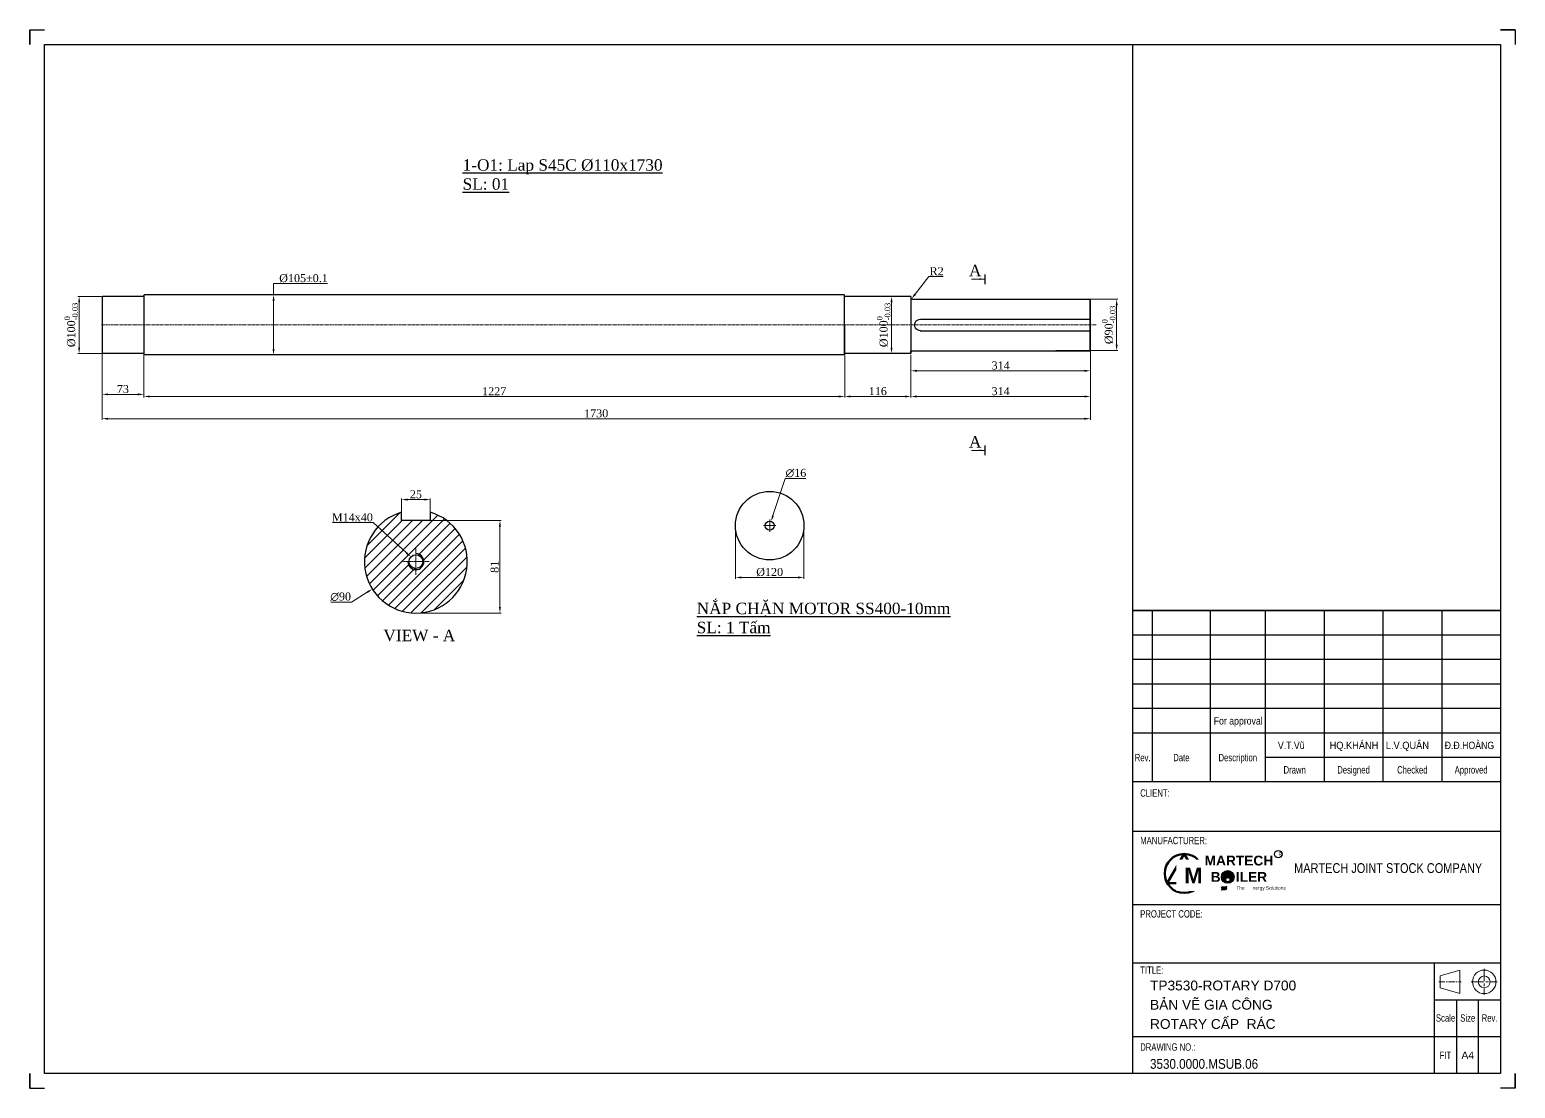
# Model space of a CAD drawing. Header units: inches. Extents: x 36705 to 45095, y -12195 to 29758.
# Drawn here: x 36792 to 39391, y -6151 to -4298 of the extents above; entities that cross this region are included whole.
import ezdxf
from ezdxf.enums import TextEntityAlignment as Align

# ---------------------------------------------------------------- set-up
doc = ezdxf.new("R2010")
doc.units = ezdxf.units.IN
doc.header["$MEASUREMENT"] = 0
doc.linetypes.add('AM_ISO08W050x2', pattern=[9, 6, -0.75, 1.5, -0.75])
doc.linetypes.add('CENTER', pattern=[2, 1.25, -0.25, 0.25, -0.25])
doc.layers.get('Defpoints').update_dxf_attribs({"lineweight": 5})
for name, color, linetype, lineweight in [('1.  0.2', 7, 'Continuous', 25), ('AM_7', 4, 'CENTER', 15), ('AM_8', 1, 'Continuous', 15), ('ĐƯỜNG TÂM', 8, 'CENTER', 5)]:
    doc.layers.add(name, color=color, linetype=linetype, lineweight=lineweight)
doc.layers.add('Không in', color=7, linetype='Continuous', lineweight=25, plot=False)
doc.layers.add('TEXT', color=20, linetype='Continuous')
doc.styles.add('Chu va so', font='arial.ttf')
doc.styles.add('stad1', font='times.ttf')
doc.styles.get("Standard").update_dxf_attribs({"font": 'arial.ttf'})
doc.styles.add('TCVN', font='times.ttf')
doc.styles.add('TEXT', font='arial.ttf')
doc.dimstyles.new('1.1', dxfattribs={"dimscale": 8, "dimtxt": 2, "dimasz": 1.5, "dimexe": 1, "dimexo": 0.4, "dimgap": 0.4, "dimtad": 1, "dimtoh": 1, "dimdec": 0, "dimzin": 0, "dimdsep": 46, "dimtxsty": 'stad1', "dimcen": 5, "dimclrd": 8, "dimclre": 8, "dimclrt": 2, "dimadec": 0, "dimazin": 0, "dimtfac": 1, "dimtdec": 0, "dimtofl": 0, "dimtmove": 0, "dimatfit": 0, "dimfxl": 1, "dimtolj": 1, "dimtzin": 0, "dimlwd": 9, "dimlwe": 9, "dimarcsym": 0})
doc.dimstyles.new('Hien', dxfattribs={"dimtxt": 20, "dimasz": 15, "dimexe": 3, "dimexo": 3, "dimgap": 3, "dimtad": 1, "dimtoh": 1, "dimdec": 0, "dimzin": 0, "dimdsep": 46, "dimtxsty": 'TCVN', "dimcen": 0, "dimclrd": 8, "dimclre": 250, "dimclrt": 41, "dimadec": 0, "dimazin": 0, "dimtfac": 1, "dimtdec": 0, "dimtofl": 0, "dimtmove": 1, "dimatfit": 3, "dimfxl": 1, "dimtolj": 1, "dimtzin": 0, "dimlwd": 9, "dimlwe": 9, "dimarcsym": 0})
doc.dimstyles.new('Hien$0', dxfattribs={"dimtxt": 20, "dimasz": 17, "dimexe": 3, "dimexo": 3, "dimgap": 3, "dimtad": 1, "dimtoh": 1, "dimdec": 0, "dimzin": 0, "dimdsep": 46, "dimtxsty": 'TCVN', "dimcen": 0.09, "dimclrd": 8, "dimclre": 252, "dimclrt": 41, "dimadec": 0, "dimazin": 0, "dimtfac": 1, "dimtdec": 0, "dimtofl": 0, "dimtmove": 0, "dimatfit": 3, "dimfxl": 1, "dimtolj": 1, "dimtzin": 0, "dimlwd": 9, "dimlwe": 9, "dimarcsym": 0})

# ---------------------------------------------------------------- blocks, each defined once
blk = doc.blocks.new('truc rotary')
at = {"ltscale": 0.02}
for p, q in [((4504.9, 62435.8), (4505.9, 62436.8)), ((4504.9, 62372.5), (4504.9, 62435.8)), ((4505.9, 62436.8), (4505.9, 62375.8)), ((4816.9, 62436.8), (4505.9, 62436.8)), ((4818.9, 62441.8), (4870.9, 62441.8)), ((4818.9, 62441.8), (4818.9, 62341.8)), ((4870.9, 62441.8), (4934.9, 62441.8)), ((4934.8, 62340.3), (4934.9, 62443.3)), ((4934.9, 62443.3), (4935.9, 62444.3)), ((4934.9, 62441.8), (4934.9, 62441.8)), ((4935.9, 62444.3), (4935.8, 62339.3)), ((4935.9, 62444.3), (6160.5, 62444.3)), ((6160.5, 62339.3), (6160.5, 62444.3)), ((6161.5, 62443.3), (6160.5, 62444.3)), ((6161.5, 62443.3), (6161.5, 62340.3)), ((6161.5, 62441.8), (6233.5, 62441.8)), ((6161.5, 62441.8), (6161.5, 62344.3)), ((6233.5, 62341.8), (6233.5, 62441.8)), ((6234.5, 62440.8), (6233.5, 62441.8)), ((6234.5, 62440.8), (6234.5, 62342.8)), ((4504.9, 62347.8), (4504.9, 62372.5)), ((4505.9, 62375.8), (4505.9, 62346.8)), ((4504.9, 62347.8), (4505.9, 62346.8)), ((4816.8, 62346.8), (4505.9, 62346.8)), ((6234.5, 62342.8), (6233.5, 62341.8)), ((4818.9, 62341.8), (4934.8, 62341.8)), ((4934.8, 62340.3), (4935.8, 62339.3)), ((4935.8, 62339.3), (6160.5, 62339.3)), ((6161.5, 62340.3), (6160.5, 62339.3)), ((6161.5, 62341.8), (6233.5, 62341.8))]:
    blk.add_line(p, q, dxfattribs=at)
for p, q in [((4802.4, 62401.8), (4504.9, 62401.8)), ((4802.7, 62381.8), (4504.9, 62381.8)), ((4818.9, 62341.8), (4818.9, 62346.8))]:
    blk.add_line(p, q)
for centre, radius, start, end in [((4816.9, 62438.8), 2, 269.7838, 0), ((4802.4, 62391.8), 10, 268.0046, 90), ((4802.4, 62391.8), 12.5, 180, 180.0113), ((4816.8, 62344.8), 2, 359.9484, 90.1645)]:
    blk.add_arc(centre, radius, start, end)
at = {"layer": 'AM_7', "color": 2, "ltscale": 4}
blk.add_line((4494.9, 62391.8), (6235.5, 62391.8), dxfattribs=at)
blk = doc.blocks.new('*D486')
at = {"color": 250, "lineweight": 9, "transparency": 16777216}
for p, q in [((36918.1, -4843.4), (36918.1, -4981.2)), ((38647.7, -4843.4), (38647.7, -4981.2))]:
    blk.add_line(p, q, dxfattribs=at)
at = {"color": 8, "lineweight": 9, "transparency": 16777216}
blk.add_line((36928.6, -4979.1), (38637.2, -4979.1), dxfattribs=at)
at = {"color": 8, "transparency": 16777216}
for points in [[(36928.6, -4977.4), (36928.6, -4980.9), (36918.1, -4979.1)], [(38637.2, -4977.4), (38637.2, -4980.9), (38647.7, -4979.1)]]:
    blk.add_solid(points, dxfattribs=at)
at = {"layer": 'Defpoints', "color": 0, "transparency": 16777216}
for p in [(36918.1, -4841.3), (38647.7, -4841.3), (38647.7, -4979.1)]:
    blk.add_point(p, dxfattribs=at)
at = {"color": 41, "transparency": 16777216, "insert": (37782.9, -4969.9), "char_height": 14, "attachment_point": 5, "style": 'TCVN'}
blk.add_mtext('\\A1;1730', dxfattribs=at)
blk = doc.blocks.new('*D487')
at = {"color": 250, "lineweight": 9, "transparency": 16777216}
for p, q in [((36918.1, -4848), (36918.1, -4938.6)), ((36991.1, -4848), (36991.1, -4938.6))]:
    blk.add_line(p, q, dxfattribs=at)
at = {"color": 8, "lineweight": 9, "transparency": 16777216}
blk.add_line((36928.6, -4936.5), (36980.6, -4936.5), dxfattribs=at)
at = {"color": 8, "transparency": 16777216}
for points in [[(36928.6, -4934.8), (36928.6, -4938.3), (36918.1, -4936.5)], [(36980.6, -4934.8), (36980.6, -4938.3), (36991.1, -4936.5)]]:
    blk.add_solid(points, dxfattribs=at)
at = {"layer": 'Defpoints', "color": 0, "transparency": 16777216}
for p in [(36918.1, -4845.9), (36991.1, -4845.9), (36991.1, -4936.5)]:
    blk.add_point(p, dxfattribs=at)
at = {"color": 41, "transparency": 16777216, "insert": (36954.6, -4927.3), "char_height": 14, "attachment_point": 5, "style": 'TCVN'}
blk.add_mtext('\\A1;73', dxfattribs=at)
blk = doc.blocks.new('*D488')
at = {"color": 250, "lineweight": 9, "transparency": 16777216}
for p, q in [((36991.1, -4847.7), (36991.1, -4942.3)), ((38217.8, -4868.6), (38217.8, -4942.3))]:
    blk.add_line(p, q, dxfattribs=at)
at = {"color": 8, "lineweight": 9, "transparency": 16777216}
blk.add_line((37001.6, -4940.2), (38207.3, -4940.2), dxfattribs=at)
at = {"color": 8, "transparency": 16777216}
for points in [[(37001.6, -4938.5), (37001.6, -4942), (36991.1, -4940.2)], [(38207.3, -4938.5), (38207.3, -4942), (38217.8, -4940.2)]]:
    blk.add_solid(points, dxfattribs=at)
at = {"layer": 'Defpoints', "color": 0, "transparency": 16777216}
for p in [(36991.1, -4845.6), (38217.8, -4866.5), (38217.8, -4940.2)]:
    blk.add_point(p, dxfattribs=at)
at = {"color": 41, "transparency": 16777216, "insert": (37604.4, -4931), "char_height": 14, "attachment_point": 5, "style": 'TCVN'}
blk.add_mtext('\\A1;1227', dxfattribs=at)
blk = doc.blocks.new('*D489')
at = {"color": 250, "lineweight": 9, "transparency": 16777216}
for p, q in [((38217.8, -4868.6), (38217.8, -4942.3)), ((38333.7, -4867.1), (38333.7, -4942.3))]:
    blk.add_line(p, q, dxfattribs=at)
at = {"color": 8, "lineweight": 9, "transparency": 16777216}
blk.add_line((38228.3, -4940.2), (38323.2, -4940.2), dxfattribs=at)
at = {"color": 8, "transparency": 16777216}
for points in [[(38228.3, -4938.5), (38228.3, -4942), (38217.8, -4940.2)], [(38323.2, -4938.5), (38323.2, -4942), (38333.7, -4940.2)]]:
    blk.add_solid(points, dxfattribs=at)
at = {"layer": 'Defpoints', "color": 0, "transparency": 16777216}
for p in [(38217.8, -4866.5), (38333.7, -4865), (38333.7, -4940.2)]:
    blk.add_point(p, dxfattribs=at)
at = {"color": 41, "transparency": 16777216, "insert": (38275.8, -4931), "char_height": 14, "attachment_point": 5, "style": 'TCVN'}
blk.add_mtext('\\A1;116', dxfattribs=at)
blk = doc.blocks.new('*D490')
at = {"color": 250, "lineweight": 9, "transparency": 16777216}
for p, q in [((38647.7, -4855.5), (38647.7, -4942.3)), ((38333.7, -4867.1), (38333.7, -4942.3))]:
    blk.add_line(p, q, dxfattribs=at)
at = {"color": 8, "lineweight": 9, "transparency": 16777216}
blk.add_line((38344.2, -4940.2), (38637.2, -4940.2), dxfattribs=at)
at = {"color": 8, "transparency": 16777216}
for points in [[(38344.2, -4938.5), (38344.2, -4942), (38333.7, -4940.2)], [(38637.2, -4938.5), (38637.2, -4942), (38647.7, -4940.2)]]:
    blk.add_solid(points, dxfattribs=at)
at = {"layer": 'Defpoints', "color": 0, "transparency": 16777216}
for p in [(38647.7, -4853.4), (38333.7, -4865), (38647.7, -4940.2)]:
    blk.add_point(p, dxfattribs=at)
at = {"color": 41, "transparency": 16777216, "insert": (38490.7, -4931), "char_height": 14, "attachment_point": 5, "style": 'TCVN'}
blk.add_mtext('\\A1;314', dxfattribs=at)
blk = doc.blocks.new('*D491')
at = {"color": 250, "lineweight": 9, "transparency": 16777216}
for p, q in [((38647.7, -4821.9), (38647.7, -4897.4)), ((38333.7, -4867.1), (38333.7, -4897.4))]:
    blk.add_line(p, q, dxfattribs=at)
at = {"color": 8, "lineweight": 9, "transparency": 16777216}
blk.add_line((38344.2, -4895.3), (38637.2, -4895.3), dxfattribs=at)
at = {"color": 8, "transparency": 16777216}
for points in [[(38344.2, -4893.5), (38344.2, -4897), (38333.7, -4895.3)], [(38637.2, -4893.5), (38637.2, -4897), (38647.7, -4895.3)]]:
    blk.add_solid(points, dxfattribs=at)
at = {"layer": 'Defpoints', "color": 0, "transparency": 16777216}
for p in [(38647.7, -4819.8), (38333.7, -4865), (38647.7, -4895.3)]:
    blk.add_point(p, dxfattribs=at)
at = {"color": 41, "transparency": 16777216, "insert": (38490.7, -4886), "char_height": 14, "attachment_point": 5, "style": 'TCVN'}
blk.add_mtext('\\A1;314', dxfattribs=at)
blk = doc.blocks.new('*D492')
at = {"color": 250, "lineweight": 9, "transparency": 16777216}
for p, q in [((38587.3, -4770), (38695.8, -4770)), ((38587.3, -4860), (38695.8, -4860))]:
    blk.add_line(p, q, dxfattribs=at)
at = {"color": 8, "lineweight": 9, "transparency": 16777216}
blk.add_line((38693.7, -4780.5), (38693.7, -4849.5), dxfattribs=at)
at = {"color": 8, "transparency": 16777216}
for points in [[(38692, -4780.5), (38695.5, -4780.5), (38693.7, -4770)], [(38692, -4849.5), (38695.5, -4849.5), (38693.7, -4860)]]:
    blk.add_solid(points, dxfattribs=at)
at = {"layer": 'Defpoints', "color": 0, "transparency": 16777216}
for p in [(38585.2, -4770), (38585.2, -4860), (38693.7, -4860)]:
    blk.add_point(p, dxfattribs=at)
at = {"color": 41, "transparency": 16777216, "insert": (38679.8, -4815), "char_height": 14, "attachment_point": 5, "rotation": 90, "style": 'TCVN'}
blk.add_mtext('\\A1;%%C90{\\H0.7x;\\S0^ -0.03;}', dxfattribs=at)
blk = doc.blocks.new('*D493')
at = {"color": 250, "lineweight": 9, "transparency": 16777216}
for p, q in [((38292.2, -4765), (38301.8, -4765)), ((38292.2, -4865), (38301.8, -4865))]:
    blk.add_line(p, q, dxfattribs=at)
at = {"color": 8, "lineweight": 9, "transparency": 16777216}
blk.add_line((38299.7, -4854.5), (38299.7, -4775.5), dxfattribs=at)
at = {"color": 8, "transparency": 16777216}
for points in [[(38298, -4775.5), (38301.5, -4775.5), (38299.7, -4765)], [(38298, -4854.5), (38301.5, -4854.5), (38299.7, -4865)]]:
    blk.add_solid(points, dxfattribs=at)
at = {"layer": 'Defpoints', "color": 0, "transparency": 16777216}
for p in [(38290.1, -4765), (38299.7, -4765), (38290.1, -4865)]:
    blk.add_point(p, dxfattribs=at)
at = {"color": 41, "transparency": 16777216, "insert": (38285.8, -4815), "char_height": 14, "attachment_point": 5, "rotation": 90, "style": 'TCVN'}
blk.add_mtext('\\A1;%%C100{\\H0.7x;\\S0^ -0.03;}', dxfattribs=at)
blk = doc.blocks.new('*D494')
at = {"color": 250, "lineweight": 9, "transparency": 16777216}
for p, q in [((36917, -4765), (36876, -4765)), ((36917, -4865), (36876, -4865))]:
    blk.add_line(p, q, dxfattribs=at)
at = {"color": 8, "lineweight": 9, "transparency": 16777216}
blk.add_line((36878.1, -4775.5), (36878.1, -4854.5), dxfattribs=at)
at = {"color": 8, "transparency": 16777216}
for points in [[(36876.3, -4775.5), (36879.8, -4775.5), (36878.1, -4765)], [(36876.3, -4854.5), (36879.8, -4854.5), (36878.1, -4865)]]:
    blk.add_solid(points, dxfattribs=at)
at = {"layer": 'Defpoints', "color": 0, "transparency": 16777216}
for p in [(36919.1, -4765), (36878.1, -4865), (36919.1, -4865)]:
    blk.add_point(p, dxfattribs=at)
at = {"color": 41, "transparency": 16777216, "insert": (36864.1, -4815), "char_height": 14, "attachment_point": 5, "rotation": 90, "style": 'TCVN'}
blk.add_mtext('\\A1;%%C100{\\H0.7x;\\S0^ -0.03;}', dxfattribs=at)
blk = doc.blocks.new('*D495')
at = {"color": 8, "lineweight": 9, "transparency": 16777216}
for p, q in [((37312.8, -4742.7), (37218.2, -4742.7)), ((37218.2, -4742.7), (37218.2, -4762.5)), ((37218.2, -4857), (37218.2, -4773))]:
    blk.add_line(p, q, dxfattribs=at)
at = {"color": 250, "lineweight": 9, "transparency": 16777216}
for p, q in [((37147.2, -4762.5), (37220.3, -4762.5)), ((37147.2, -4867.5), (37220.3, -4867.5))]:
    blk.add_line(p, q, dxfattribs=at)
at = {"color": 8, "transparency": 16777216}
for points in [[(37216.5, -4773), (37220, -4773), (37218.2, -4762.5)], [(37216.5, -4857), (37220, -4857), (37218.2, -4867.5)]]:
    blk.add_solid(points, dxfattribs=at)
at = {"layer": 'Defpoints', "color": 0, "transparency": 16777216}
for p in [(37145.1, -4762.5), (37218.2, -4762.5), (37145.1, -4867.5)]:
    blk.add_point(p, dxfattribs=at)
at = {"color": 41, "transparency": 16777216, "insert": (37270.7, -4733.3), "char_height": 14, "attachment_point": 5, "style": 'TCVN'}
blk.add_mtext('\\A1;%%C105%%P0.1', dxfattribs=at)
blk = doc.blocks.new('*D372')
at = {"color": 250, "lineweight": 9, "transparency": 16777216}
for p, q in [((38026.5, -5168.4), (38026.5, -5259.2)), ((38146.5, -5168.4), (38146.5, -5259.2))]:
    blk.add_line(p, q, dxfattribs=at)
at = {"color": 8, "lineweight": 9, "transparency": 16777216}
blk.add_line((38136, -5257.1), (38037, -5257.1), dxfattribs=at)
at = {"color": 8, "transparency": 16777216}
for points in [[(38037, -5255.3), (38037, -5258.8), (38026.5, -5257.1)], [(38136, -5255.3), (38136, -5258.8), (38146.5, -5257.1)]]:
    blk.add_solid(points, dxfattribs=at)
at = {"layer": 'Defpoints', "color": 0, "transparency": 16777216}
for p in [(38026.5, -5166.3), (38146.5, -5166.3), (38026.5, -5257.1)]:
    blk.add_point(p, dxfattribs=at)
at = {"color": 41, "transparency": 16777216, "insert": (38086.5, -5247.7), "char_height": 14, "attachment_point": 5, "style": 'TCVN'}
blk.add_mtext('\\A1;%%C120', dxfattribs=at)
blk = doc.blocks.new('*D496')
at = {"color": 8, "lineweight": 9, "transparency": 16777216}
for p, q in [((38113.3, -5083.8), (38092.2, -5148.7)), ((38149.5, -5083.8), (38113.3, -5083.8))]:
    blk.add_line(p, q, dxfattribs=at)
at = {"color": 8, "transparency": 16777216}
blk.add_solid([(38090.6, -5148.2), (38093.9, -5149.3), (38089, -5158.7)], dxfattribs=at)
at = {"layer": 'Defpoints', "color": 0, "transparency": 16777216}
for p in [(38089, -5158.7), (38084.1, -5173.9)]:
    blk.add_point(p, dxfattribs=at)
at = {"color": 41, "transparency": 16777216, "insert": (38132.4, -5074.4), "char_height": 14, "attachment_point": 5, "style": 'TCVN'}
blk.add_mtext('\\A1;∅16', dxfattribs=at)
blk = doc.blocks.new('*D497')
at = {"color": 8, "lineweight": 9, "transparency": 16777216}
for p, q in [((38365.2, -4730.1), (38340.9, -4761.3)), ((38390.2, -4730.1), (38365.2, -4730.1))]:
    blk.add_line(p, q, dxfattribs=at)
at = {"color": 8, "transparency": 16777216}
blk.add_solid([(38339.5, -4760.2), (38342.3, -4762.4), (38334.5, -4769.6)], dxfattribs=at)
at = {"layer": 'Defpoints', "color": 0, "transparency": 16777216}
for p in [(38334.5, -4769.6), (38335.7, -4768)]:
    blk.add_point(p, dxfattribs=at)
at = {"color": 41, "transparency": 16777216, "insert": (38378.7, -4721), "char_height": 14, "attachment_point": 5, "style": 'TCVN'}
blk.add_mtext('\\A1;R2', dxfattribs=at)
blk = doc.blocks.new('KHUNG TEN A4 - TD - 13.2.2023')
for p, q in [((0, 216), (0, 213)), ((0, 213), (0, 216)), ((0, 216), (3, 216)), ((300, 216), (303, 216)), ((303, 216), (303, 213)), ((225, 92.48), (225, 213)), ((300, 97.48), (225, 97.48)), ((229, 62.5), (229, 97.48)), ((300, 92.48), (225, 92.48)), ((300, 87.48), (225, 87.48)), ((300, 82.48), (225, 82.48)), ((300, 77.48), (225, 77.48)), ((300, 72.48), (225, 72.48)), ((300, 67.48), (252, 67.48)), ((300, 18), (286.5, 18)), ((0, 3), (0, 0)), ((0, 0), (3, 0)), ((303, 3), (303, 0)), ((303, 0), (300, 0))]:
    blk.add_line(p, q)
at = {"lineweight": 25}
for p, q in [((240.8, 97.48, 0), (240.8, 62.5)), ((252, 97.48, 0), (252, 62.5, 0)), ((264, 97.48, 0), (264, 62.5, 0)), ((276, 97.48, 0), (276, 62.5, 0)), ((288, 97.48, 0), (288, 62.5, 0)), ((300, 62.5), (225, 62.5)), ((225, 52.5), (300, 52.5)), ((225, 37.5), (300, 37.5)), ((300, 28.19), (300, 3)), ((300, 25.5), (225, 25.5)), ((286.5, 3), (286.5, 25.5)), ((291, 18, 0), (291, 3, 0)), ((295.5, 3, 0), (295.5, 18, 0)), ((300, 10.5), (225, 10.5))]:
    blk.add_line(p, q, dxfattribs=at)
blk.add_lwpolyline([(3, 213), (300, 213), (300, 3), (3, 3)], close=True)
blk.add_lwpolyline([(225, 97.48), (300, 97.48), (300, 3), (225, 3)], close=True, dxfattribs=at)
at = {"lineweight": 50, "elevation": 0}
blk.add_lwpolyline([(235.47, 47.81), (232.02, 41.84), (238.92, 41.84)], close=True, dxfattribs=at)
at = {"color": 2, "lineweight": 20, "elevation": 0}
blk.add_lwpolyline([(287.67, 20.52), (291.72, 19.32), (291.72, 24.12), (287.67, 22.92)], close=True, dxfattribs=at)
at = {"lineweight": 50}
blk.add_circle((235.47, 43.83, 0), 3.98, dxfattribs=at)
at = {"color": 2, "lineweight": 20}
for radius in [2.4, 1.2]:
    blk.add_circle((296.66, 21.72, 0), radius, dxfattribs=at)
at = {"layer": '1.  0.2'}
for p, q in [((0, 216), (0, 213)), ((303, 216), (300, 216)), ((0, 0), (3, 0)), ((303, 0), (303, 3))]:
    blk.add_line(p, q, dxfattribs=at)
at = {"layer": 'Không in'}
for points in [[(0, 216), (3, 216)], [(303, 216), (303, 213)], [(0, 0), (0, 3)], [(303, 0), (300, 0)]]:
    blk.add_lwpolyline(points, dxfattribs=at)
at = {"layer": 'ĐƯỜNG TÂM', "lineweight": 0, "ltscale": 2}
for p, q in [((296.66, 24.36, 0), (296.66, 19.08, 0)), ((294.02, 21.72, 0), (299.3, 21.72, 0))]:
    blk.add_line(p, q, dxfattribs=at)
at = {"layer": 'ĐƯỜNG TÂM', "lineweight": 0}
blk.add_line((287.4, 21.72, 0), (291.94, 21.72, 0), dxfattribs=at)
at = {"color": 5, "style": 'Chu va so', "width": 0.75}
for s, p in [('Rev.', (227, 66.73)), ('Date', (234.9, 66.73, 0)), ('Description', (246.4, 66.73, 0)), ('Drawn', (258, 64.23, 0)), ('Designed', (270, 64.23)), ('Checked', (282, 64.23)), ('Approved', (294, 64.23, 0)), ('CLIENT:', (229.51, 59.5, 0.01)), ('PROJECT CODE:', (232.87, 34.84)), ('TITLE:', (228.87, 23.36, 0.02)), ('Scale', (288.78, 13.6, 0)), ('Size', (293.31, 13.6, 0)), ('Rev. ', (297.97, 13.6, 0)), ('DRAWING NO.:', (232.13, 7.67, 0.02)), ('FIT', (288.75, 6, 0))]:
    blk.add_text(s, height=1.5, dxfattribs=at).set_placement(p, align=Align.CENTER)
at = {"color": 5, "lineweight": 25, "insert": (249.34, 44.92, 0), "char_height": 2, "width": 55.4584, "attachment_point": 4, "style": 'Chu va so'}
blk.add_mtext('\\pxqc;{\\W0.8;MARTECH JOINT STOCK COMPANY}', dxfattribs=at)
at = {"width": 0.85}
for tag, p in [('REV4', (226.38, 94.23)), ('NGAY_REV04', (229.9, 94.23)), ('DESCRIPTION_4', (241.49, 94.23, 0)), ('DESCRIPTION_3', (241.49, 89.23, 0)), ('DESCRIPTION_2', (241.49, 84.23, 0)), ('DESCRIPTION_1', (241.49, 79.23, 0)), ('DESCRIPTION_0', (241.49, 74.23, 0))]:
    blk.add_attdef(tag, p, '', height=1.5, dxfattribs=at)
at = {"layer": 'TEXT', "ltscale": 0.1, "style": 'Chu va so'}
for tag, p, height, width in [('REV3', (226.38, 89.23), 1.5, 0.85), ('NGAY_REV03', (229.9, 89.23), 1.5, 0.85), ('REV2', (226.38, 84.23), 1.5, 0.85), ('NGAY_REV02', (229.9, 84.23), 1.5, 0.85), ('REV1', (226.38, 79.23), 1.5, 0.85), ('NGAY_REV01', (229.9, 79.23), 1.5, 0.85), ('REV0', (226.38, 74.23), 1.5, 0.85), ('NGAY_REV0', (229.9, 74.23), 1.5, 0.85), ('NGUOI_VE', (252.6, 69.23), 1.5, 0.85), ('NGUOI_KIEM_1', (264.6, 69.23), 1.5, 0.9), ('NGUOI_KIEM_2', (276.6, 69.23), 1.5, 0.9), ('STT-BV', (232.09, 3.98), 2, 0.85)]:
    blk.add_attdef(tag, p, '', height=height, dxfattribs=dict(at, width=width))
at = {"layer": 'TEXT', "ltscale": 0.1, "width": 0.85}
blk.add_attdef('NGUOI_DUYET', (288.6, 69.23), '', height=1.5, dxfattribs=at)
at = {"layer": 'TEXT', "lineweight": 25, "ltscale": 0.1, "style": 'Chu va so'}
for tag, p, height in [('PROJECT_CODE', (231.95, 28.65), 3.6), ('TITLE1', (231.95, 19.98), 2), ('TITLE2', (231.95, 16.05), 2), ('TITLE3', (231.95, 12.12), 2)]:
    blk.add_attdef(tag, p, '', height=height, dxfattribs=at)
at = {"layer": 'TEXT', "ltscale": 0.1, "style": 'Chu va so'}
for tag, p in [('A4_A4', (292.03, 6, 0)), ('REV.', (297.2, 6, 0))]:
    blk.add_attdef(tag, p, '', height=1.5, dxfattribs=at)
at = {"insert": (235.49, 45.04, 0), "char_height": 3.2046, "attachment_point": 1, "style": 'TEXT', "bg_fill": 2}
blk.add_mtext('\\pxqc;{\\fArial|b1|i0|c0|p34;M}', dxfattribs=at)
at = {"insert": (239.73, 47.47, 0), "char_height": 2.0029, "width": 13.7942, "attachment_point": 1, "style": 'TEXT', "bg_fill": 2}
blk.add_mtext('\\pxqc;{\\fArial|b1|i0|c0|p34;MARTECH\\PB    ILER}', dxfattribs=at)
h = blk.add_hatch(color=256)
h.dxf.hatch_style = 1
edge = h.paths.add_edge_path()
edge.add_spline(control_points=[(243.08, 40.7), (243.14, 40.74), (243.38, 40.91), (243.88, 40.67), (244.11, 40.95), (244.2, 41.06)], knot_values=[0, 0, 0, 0, 0.315535, 1.31207, 1.873609, 1.873609, 1.873609, 1.873609], degree=3, periodic=0)
edge.add_spline(control_points=[(244.2, 41.06), (244.13, 40.99), (243.86, 40.75), (243.31, 41.04), (243.12, 40.75), (243.08, 40.7)], knot_values=[0, 0, 0, 0, 0.411397, 1.576501, 1.877595, 1.877595, 1.877595, 1.877595], degree=3, periodic=0)
edge = h.paths.add_edge_path()
edge.add_spline(control_points=[(243.08, 40.45), (243.14, 40.49), (243.38, 40.67), (243.88, 40.42), (244.11, 40.71), (244.2, 40.81)], knot_values=[0, 0, 0, 0, 0.315535, 1.31207, 1.873609, 1.873609, 1.873609, 1.873609], degree=3, periodic=0)
edge.add_spline(control_points=[(244.2, 40.81), (244.13, 40.75), (243.86, 40.5), (243.31, 40.79), (243.12, 40.51), (243.08, 40.45)], knot_values=[0, 0, 0, 0, 0.411397, 1.576501, 1.877595, 1.877595, 1.877595, 1.877595], degree=3, periodic=0)
at = {"color": 7}
for centre in [(243.32, 43.43, 0), (243.32, 43.13, 0), (243.46, 42.8, 0), (243.62, 43.43, 0), (243.62, 43.13, 0), (243.71, 42.5, 0), (243.76, 42.8, 0), (243.92, 43.43, 0), (243.92, 43.13, 0), (244.22, 43.43, 0), (244.52, 43.43, 0), (244.82, 43.43, 0), (245.12, 43.43, 0), (245.41, 43.43, 0)]:
    blk.add_circle(centre, 0.121, dxfattribs=at)
for points in [[(243.08, 40.93, 0), (243.21, 41.08, 0), (243.98, 41.13, 0), (244.2, 41.29, 0)], [(243.08, 40.93, 0), (243.26, 41.04, 0), (243.92, 41.04, 0), (244.2, 41.29, 0)], [(243.08, 40.7, 0), (243.21, 40.85, 0), (243.98, 40.9, 0), (244.2, 41.06, 0)], [(243.08, 40.7, 0), (243.26, 40.8, 0), (243.92, 40.81, 0), (244.2, 41.06, 0)], [(243.08, 40.45, 0), (243.21, 40.6, 0), (243.98, 40.65, 0), (244.2, 40.81, 0)], [(243.08, 40.45, 0), (243.26, 40.55, 0), (243.92, 40.56, 0), (244.2, 40.81, 0)]]:
    blk.add_spline(points, degree=3)
at = {"color": 5, "style": 'Chu va so', "width": 0.75}
blk.add_text('MANUFACTURER:', height=1.5, dxfattribs=at).set_placement((233.31, 49.81, 0.01), align=Align.CENTER)
at = {"char_height": 0.701, "attachment_point": 1, "style": 'TEXT', "bg_fill": 2}
for s, insert in [('\\pxqc;R', (254.7, 48.14, 0)), ('\\pxqc;The      nergy Solutions', (246.12, 41.23, 0))]:
    blk.add_mtext(s, dxfattribs=dict(at, insert=insert))
at = {"layer": 'AM_8'}
h = blk.add_hatch(color=7, dxfattribs=at)
edge = h.paths.add_edge_path()
edge.add_arc((244.35, 43.13), 1.28, 191.4592, 461.3375)
edge.add_arc((244.35, 43.13), 1.28, 101.3375, 191.4592)
edge = h.paths.add_edge_path(flags=16)
edge.add_arc((243.71, 42.5), 0.121, -289.458, 11.4592, ccw=False)
edge.add_arc((243.71, 42.5), 0.121, 11.4592, 70.542, ccw=False)
edge = h.paths.add_edge_path(flags=16)
edge.add_arc((245.41, 43.13), 0.121, -211.5113, 11.4592, ccw=False)
edge.add_arc((245.41, 43.13), 0.121, 11.4592, 148.4887, ccw=False)
edge = h.paths.add_edge_path(flags=16)
edge.add_arc((243.46, 42.8), 0.121, -304.2526, 11.4592, ccw=False)
edge.add_arc((243.46, 42.8), 0.121, 11.4592, 55.7474, ccw=False)
edge = h.paths.add_edge_path(flags=16)
edge.add_arc((245.41, 43.43), 0.121, -200.2428, 11.4592, ccw=False)
edge.add_arc((245.41, 43.43), 0.121, 11.4592, 159.7572, ccw=False)
edge = h.paths.add_edge_path(flags=16)
edge.add_arc((245.12, 43.13), 0.121, -219.051, 11.4592, ccw=False)
edge.add_arc((245.12, 43.13), 0.121, 11.4592, 140.949, ccw=False)
edge = h.paths.add_edge_path(flags=16)
edge.add_arc((243.76, 42.8), 0.121, -292.0311, 11.4592, ccw=False)
edge.add_arc((243.76, 42.8), 0.121, 11.4592, 67.9689, ccw=False)
edge = h.paths.add_edge_path(flags=16)
edge.add_arc((243.32, 43.13), 0.121, -319.4544, 11.4592, ccw=False)
edge.add_arc((243.32, 43.13), 0.121, 11.4592, 40.5456, ccw=False)
edge = h.paths.add_edge_path(flags=16)
edge.add_arc((245.12, 43.43), 0.121, -206.0119, 11.4592, ccw=False)
edge.add_arc((245.12, 43.43), 0.121, 11.4592, 153.9881, ccw=False)
edge = h.paths.add_edge_path(flags=16)
edge.add_arc((244.37, 42.57), 0.434, -262.499, 11.4592, ccw=False)
edge.add_arc((244.37, 42.57), 0.434, 11.4592, 97.501, ccw=False)
edge = h.paths.add_edge_path(flags=16)
edge.add_arc((243.32, 43.43), 0.121, -332.7707, 11.4592, ccw=False)
edge.add_arc((243.32, 43.43), 0.121, 11.4592, 27.2293, ccw=False)
edge = h.paths.add_edge_path(flags=16)
edge.add_arc((244.82, 43.13), 0.121, -230.166, 11.4592, ccw=False)
edge.add_arc((244.82, 43.13), 0.121, 11.4592, 129.834, ccw=False)
edge = h.paths.add_edge_path(flags=16)
edge.add_arc((243.62, 43.13), 0.121, -307.6137, 11.4592, ccw=False)
edge.add_arc((243.62, 43.13), 0.121, 11.4592, 52.3863, ccw=False)
edge = h.paths.add_edge_path(flags=16)
edge.add_arc((244.52, 43.13), 0.121, -246.4575, 11.4592, ccw=False)
edge.add_arc((244.52, 43.13), 0.121, 11.4592, 113.5425, ccw=False)
edge = h.paths.add_edge_path(flags=16)
edge.add_arc((243.92, 43.13), 0.121, -290.4056, 11.4592, ccw=False)
edge.add_arc((243.92, 43.13), 0.121, 11.4592, 69.5944, ccw=False)
edge = h.paths.add_edge_path(flags=16)
edge.add_arc((244.82, 43.43), 0.121, -215.7954, 11.4592, ccw=False)
edge.add_arc((244.82, 43.43), 0.121, 11.4592, 144.2046, ccw=False)
edge = h.paths.add_edge_path(flags=16)
edge.add_arc((244.22, 43.13), 0.121, -268.4837, 11.4592, ccw=False)
edge.add_arc((244.22, 43.13), 0.121, 11.4592, 91.5163, ccw=False)
edge = h.paths.add_edge_path(flags=16)
edge.add_arc((243.62, 43.43), 0.121, -322.0207, 11.4592, ccw=False)
edge.add_arc((243.62, 43.43), 0.121, 11.4592, 37.9793, ccw=False)
edge = h.paths.add_edge_path(flags=16)
edge.add_arc((244.22, 43.43), 0.121, -267.4803, 11.4592, ccw=False)
edge.add_arc((244.22, 43.43), 0.121, 11.4592, 92.5197, ccw=False)
edge = h.paths.add_edge_path(flags=16)
edge.add_arc((244.52, 43.43), 0.121, -234.0834, 11.4592, ccw=False)
edge.add_arc((244.52, 43.43), 0.121, 11.4592, 125.9166, ccw=False)
edge = h.paths.add_edge_path(flags=16)
edge.add_arc((243.92, 43.43), 0.121, -301.7345, 11.4592, ccw=False)
edge.add_arc((243.92, 43.43), 0.121, 11.4592, 58.2655, ccw=False)
blk.add_circle((254.66, 47.77, 0), 0.763)
at = {"color": 7}
for centre, radius in [((244.35, 43.13, 0), 1.28), ((244.37, 42.57, 0), 0.434), ((244.22, 43.13, 0), 0.121), ((244.52, 43.13, 0), 0.121), ((244.82, 43.13, 0), 0.121), ((245.12, 43.13, 0), 0.121), ((245.41, 43.13, 0), 0.121)]:
    blk.add_circle(centre, radius, dxfattribs=at)
blk = doc.blocks.new('*D502')
at = {"color": 8, "lineweight": 9, "transparency": 16777216}
for p, q in [((37318.6, -5300.2), (37354.8, -5300.2)), ((37354.8, -5300.2), (37382.3, -5282.9))]:
    blk.add_line(p, q, dxfattribs=at)
at = {"color": 8, "transparency": 16777216}
blk.add_solid([(37381.4, -5281.4), (37383.2, -5284.4), (37391.2, -5277.3)], dxfattribs=at)
at = {"layer": 'Defpoints', "color": 0, "transparency": 16777216}
for p in [(37543.5, -5181.4), (37391.2, -5277.3)]:
    blk.add_point(p, dxfattribs=at)
at = {"color": 41, "transparency": 16777216, "insert": (37335.7, -5290.8), "char_height": 14, "attachment_point": 5, "style": 'TCVN'}
blk.add_mtext('\\A1;∅90', dxfattribs=at)
blk = doc.blocks.new('*D503')
at = {"color": 250, "lineweight": 9, "transparency": 16777216}
for p, q in [((37469.5, -5157.4), (37616.5, -5157.4)), ((37469.5, -5319.4), (37616.5, -5319.4))]:
    blk.add_line(p, q, dxfattribs=at)
at = {"color": 8, "lineweight": 9, "transparency": 16777216}
blk.add_line((37614.4, -5167.9), (37614.4, -5308.9), dxfattribs=at)
at = {"color": 8, "transparency": 16777216}
for points in [[(37612.7, -5167.9), (37616.2, -5167.9), (37614.4, -5157.4)], [(37612.7, -5308.9), (37616.2, -5308.9), (37614.4, -5319.4)]]:
    blk.add_solid(points, dxfattribs=at)
at = {"layer": 'Defpoints', "color": 0, "transparency": 16777216}
for p in [(37467.4, -5157.4), (37467.4, -5319.4), (37614.4, -5319.4)]:
    blk.add_point(p, dxfattribs=at)
at = {"color": 41, "transparency": 16777216, "insert": (37605.2, -5238.4), "char_height": 14, "attachment_point": 5, "rotation": 90, "style": 'TCVN'}
blk.add_mtext('\\A1;81', dxfattribs=at)
blk = doc.blocks.new('*D504')
at = {"color": 250, "lineweight": 9, "transparency": 16777216}
for p, q in [((37442.4, -5155.3), (37442.4, -5118.6)), ((37492.4, -5155.3), (37492.4, -5118.6))]:
    blk.add_line(p, q, dxfattribs=at)
at = {"color": 8, "lineweight": 9, "transparency": 16777216}
blk.add_line((37452.9, -5120.7), (37481.9, -5120.7), dxfattribs=at)
at = {"color": 8, "transparency": 16777216}
for points in [[(37452.9, -5119), (37452.9, -5122.5), (37442.4, -5120.7)], [(37481.9, -5119), (37481.9, -5122.5), (37492.4, -5120.7)]]:
    blk.add_solid(points, dxfattribs=at)
at = {"layer": 'Defpoints', "color": 0, "transparency": 16777216}
for p in [(37492.4, -5120.7), (37442.4, -5157.4), (37492.4, -5157.4)]:
    blk.add_point(p, dxfattribs=at)
at = {"color": 41, "transparency": 16777216, "insert": (37467.4, -5111.5), "char_height": 14, "attachment_point": 5, "style": 'TCVN'}
blk.add_mtext('\\A1;25', dxfattribs=at)
blk = doc.blocks.new('*D505')
at = {"color": 8, "lineweight": 9, "transparency": 16777216}
for p, q in [((37321.7, -5161.1), (37392.7, -5161.1)), ((37392.7, -5161.1), (37450.8, -5214.2))]:
    blk.add_line(p, q, dxfattribs=at)
at = {"color": 8, "transparency": 16777216}
blk.add_solid([(37451.9, -5212.9), (37449.6, -5215.5), (37458.5, -5221.3)], dxfattribs=at)
at = {"layer": 'Defpoints', "color": 0, "transparency": 16777216}
for p in [(37458.5, -5221.3), (37476.2, -5237.5)]:
    blk.add_point(p, dxfattribs=at)
at = {"color": 41, "transparency": 16777216, "insert": (37356.2, -5151.9), "char_height": 14, "attachment_point": 5, "style": 'TCVN'}
blk.add_mtext('\\A1;M14x40', dxfattribs=at)

msp = doc.modelspace()

# ---------------------------------------------------------------- linework, layer by layer
for p, q in [((38462.99259, -4726.39659, -183.71498), (38462.99259, -4743.37007, -183.71498)), ((38462.99259, -5026.18902, -183.71498), (38462.99259, -5043.1625, -183.71498))]:
    msp.add_line(p, q)
for radius in [60, 8]:
    msp.add_circle((38086.52681, -5166.33043, -183.71498), radius)
at = {"layer": 'AM_7', "linetype": 'AM_ISO08W050x2'}
for q in [(38075.52681, -5166.33043, -183.71498), (38086.52681, -5155.33043, -183.71498), (38097.52681, -5166.33043, -183.71498), (38086.52681, -5177.33043, -183.71498)]:
    msp.add_line((38086.52681, -5166.33043, -183.71498), q, dxfattribs=at)

# ---------------------------------------------------------------- block references
at = {"xscale": -1}
msp.add_blockref('truc rotary', (43152.56842, -67206.82486, -183.71498), dxfattribs=at)

# ---------------------------------------------------------------- texts
at = {"color": 2, "char_height": 20, "attachment_point": 1, "style": 'stad1'}
for s, insert, width in [('\\A1;{\\L1-O1: Lap S45C %%C110x1730\\PSL: 01}', (37549.15223, -4524.92221, -183.71498), 383.6071389), ('\\A1;{\\LNẮP CHẶN MOTOR SS400-10mm\\PSL: 1 Tấm}', (37958.75649, -5301.29092, -183.71498), 489.2707605)]:
    msp.add_mtext(s, dxfattribs=dict(at, insert=insert, width=width))
at = {"color": 2, "char_height": 20, "attachment_point": 5, "style": 'stad1'}
for insert in [(38446.16764, -4719.8284, -183.71498), (38446.16764, -5019.62083, -183.71498)]:
    msp.add_mtext('\\A1;A', dxfattribs=dict(at, insert=insert))

# ---------------------------------------------------------------- dimensions: what is measured, and where the dimension line sits
dim = msp.add_linear_dim(base=(37218.2081, -4762.52959, -183.71498), p1=(37145.06134, -4867.52959, -183.71498), p2=(37145.06134, -4762.52959, -183.71498), angle=90, text='%%C<>%%P0.1', dimstyle='Hien', override={"dimscale": 0.7})
dim.commit()
dim.dimension.update_dxf_attribs({"geometry": '*D495', "text_midpoint": (37267.43846, -4742.65528, -183.71498), "dimtype": 160})
dim = msp.add_radius_dim(center=(38335.7092, -4768.02959, -183.71498), mpoint=(38334.48181, -4769.60868, -183.71498), dimstyle='Hien', override={"dimscale": 0.7})
dim.commit()
dim.dimension.update_dxf_attribs({"geometry": '*D497', "text_midpoint": (38365.16667, -4730.13161, -183.71498), "dimtype": 164})
for base, p1, p2, picture, middle in [((36878.07347, -4865.02959, -183.71498), (36919.11772, -4765.02959, -183.71498), (36919.11772, -4865.02959, -183.71498), '*D494', (36864.14043, -4815.02959, -183.71498)), ((38299.73529, -4765.02959, -183.71498), (38290.12457, -4865.02959, -183.71498), (38290.12457, -4765.02959, -183.71498), '*D493', (38285.80224, -4815.02959, -183.71498)), ((38693.70729, -4860.00387, -183.71498), (38585.21746, -4770.00307, -183.71498), (38585.2282, -4860.00387, -183.71498), '*D492', (38679.77424, -4815.00347, -183.71498))]:
    dim = msp.add_linear_dim(base=base, p1=p1, p2=p2, angle=90, text='%%C<>{\\H0.7x;\\S0^ -0.03;}', dimstyle='Hien', override={"dimscale": 0.7})
    dim.commit()
    dim.dimension.update_dxf_attribs({"geometry": picture, "text_midpoint": middle})
for base, p1, p2, picture, middle in [((38647.70969, -4895.25804, -183.71498), (38333.7092, -4865.02959, -183.71498), (38647.70969, -4819.75868, -183.71498), '*D491', (38490.70944, -4886.03692, -183.71498)), ((38647.70969, -4979.13219, -183.71498), (36918.11772, -4841.27159, -183.71498), (38647.70969, -4841.27159, -183.71498), '*D486', (37782.9137, -4969.89088, -183.71498)), ((36991.10294, -4936.51369, -183.71498), (36918.11772, -4845.93051, -183.71498), (36991.10294, -4845.93051, -183.71498), '*D487', (36954.61033, -4927.27238, -183.71498)), ((38217.79639, -4940.20738, -183.71498), (36991.10294, -4845.55061, -183.71498), (38217.79639, -4866.52959, -183.71498), '*D488', (37604.44966, -4930.96607, -183.71498)), ((38647.70969, -4940.20738, -183.71498), (38333.7092, -4865.02959, -183.71498), (38647.70969, -4853.36365, -183.71498), '*D490', (38490.70944, -4930.98626, -183.71498)), ((38333.7092, -4940.20738, -183.71498), (38217.79639, -4866.52959, -183.71498), (38333.7092, -4865.02959, -183.71498), '*D489', (38275.7528, -4930.98626, -183.71498))]:
    dim = msp.add_linear_dim(base=base, p1=p1, p2=p2, dimstyle='Hien', override={"dimscale": 0.7})
    dim.commit()
    dim.dimension.update_dxf_attribs({"geometry": picture, "text_midpoint": middle})
dim = msp.add_diameter_dim_2p(p1=(38084.05887, -5173.94024, -183.71498), p2=(38088.99475, -5158.72061, -183.71498), dimstyle='Hien', override={"dimscale": 0.7})
dim.commit()
dim.dimension.update_dxf_attribs({"geometry": '*D496', "text_midpoint": (38113.30609, -5083.75723, -183.71498), "dimtype": 163})
dim = msp.add_linear_dim(base=(38026.52681, -5257.05863, -183.71498), p1=(38146.52681, -5166.33043, -183.71498), p2=(38026.52681, -5166.33043, -183.71498), text='%%C<>', dimstyle='Hien', override={"dimscale": 0.7})
dim.commit()
dim.dimension.update_dxf_attribs({"geometry": '*D372', "text_midpoint": (38086.52681, -5247.65582, -183.71498)})

# ---------------------------------------------------------------- leaders
for points in [[(38463.01645, -4734.71604, -183.71498), (38439.57874, -4734.71604, -183.71498)], [(38463.01645, -5034.50847, -183.71498), (38439.57874, -5034.50847, -183.71498)]]:
    msp.add_leader(points, dimstyle='1.1', override={"dimscale": 4.5, "dimasz": 2, "dimcen": 1, "dimtmove": 1})

# ---------------------------------------------------------------- next in the draw order: block references
ref = msp.add_blockref('KHUNG TEN A4 - TD - 13.2.2023', (36791.54647, -6151.3875), dxfattribs=dict(xscale=8.580004546018102, yscale=8.580004546018102, zscale=8.580004546018102))
ref.add_attrib('NGUOI_DUYET', 'Đ.Đ.HOÀNG', (39267.73579, -5557.42788), dxfattribs={"layer": 'TEXT', "ltscale": 0.1, "height": 12.870007, "width": 0.85})
ref.add_attrib('NGUOI_KIEM_2', 'L.V.QUÂN', (39164.77573, -5557.42788), dxfattribs={"layer": 'TEXT', "ltscale": 0.1, "height": 12.870007, "style": 'Chu va so', "width": 0.9})
ref.add_attrib('NGUOI_KIEM_1', ' HQ.KHÁNH', (39061.81568, -5557.42788), dxfattribs={"layer": 'TEXT', "ltscale": 0.1, "height": 12.870007, "style": 'Chu va so', "width": 0.9})
ref.add_attrib('NGUOI_VE', '    V.T.Vũ', (38958.85562, -5557.42788), dxfattribs={"layer": 'TEXT', "ltscale": 0.1, "height": 12.870007, "style": 'Chu va so', "width": 0.85})
ref.add_attrib('A4_A4', 'A4', (39297.1223, -6099.90747, -0.00288), dxfattribs={"layer": 'TEXT', "ltscale": 0.1, "height": 12.870007, "style": 'Chu va so'})
ref.add_attrib('DWG.NO', '3530.0000.MSUB.06', (38752.07751, -6117.23869), dxfattribs={"layer": 'TEXT', "ltscale": 0.1, "height": 17.1600091, "style": 'Chu va so', "width": 0.85})
ref.add_attrib('TITLE3', 'ROTARY CẤP  RÁC', (38752.07751, -6047.35494), dxfattribs={"layer": 'TEXT', "lineweight": 25, "ltscale": 0.1, "height": 17.1600091, "style": 'Chu va so'})
ref.add_attrib('TITLE2', 'BẢN VẼ GIA CÔNG', (38752.07751, -6013.67842), dxfattribs={"layer": 'TEXT', "lineweight": 25, "ltscale": 0.1, "height": 17.1600091, "style": 'Chu va so'})
ref.add_attrib('TITLE1', 'TP3530-ROTARY D700', (38752.07751, -5980.00191), dxfattribs={"layer": 'TEXT', "lineweight": 25, "ltscale": 0.1, "height": 17.1600091, "style": 'Chu va so'})
ref.add_attrib('DESCRIPTION_1', 'For approval', (38863.52005, -5514.52786, 0.01138), dxfattribs={"height": 12.8700068, "width": 0.85})

# ---------------------------------------------------------------- next in the draw order: hatches: boundary and pattern name
at = {"layer": 'AM_8'}
h = msp.add_hatch(dxfattribs=at)
h.set_pattern_fill('ANSI31', color=256, scale=100, style=0)
h.set_pattern_definition([(45, (44259.117, -27881.216), (-8.838835, 8.838835), [])])
edge = h.paths.add_edge_path()
edge.add_line((37492.36477, -5157.36993), (37442.36477, -5157.36993))
edge.add_line((37442.36477, -5157.36993), (37442.36477, -5142.91185))
edge.add_arc((37467.36477, -5229.36993), 90, 106.12762021, 433.87237979)
edge.add_line((37492.36477, -5142.91185), (37492.36477, -5157.36993))
edge = h.paths.add_edge_path(flags=16)
edge.add_arc((37467.36477, -5229.36993), 12, -30.75169071, 191.4591559, ccw=False)
edge.add_arc((37467.36477, -5229.36993), 12, 191.4591559, 329.24830929, ccw=False)

# ---------------------------------------------------------------- next in the draw order: linework, layer by layer
msp.add_lwpolyline([(37492.36477, -5142.91185), (37492.36477, -5157.36993), (37442.36477, -5157.36993), (37442.36477, -5142.91185)])
msp.add_circle((37467.36477, -5229.36993), 12)
msp.add_arc((37467.36477, -5229.36993), 90, 106.12762021, 73.87237979)
at = {"color": 6}
msp.add_arc((37467.36477, -5229.36993), 14, 180, 90, dxfattribs=at)
at = {"layer": 'AM_7'}
for q in [(37467.36477, -5206.40112), (37444.39596, -5229.36993), (37490.33359, -5229.36993), (37467.36477, -5252.33874)]:
    msp.add_line((37467.36477, -5229.36993), q, dxfattribs=at)

# ---------------------------------------------------------------- next in the draw order: texts
at = {"color": 2, "insert": (37473.39885, -5358.87109), "char_height": 20, "attachment_point": 5, "style": 'stad1'}
msp.add_mtext('\\A1;VIEW - A', dxfattribs=at)

# ---------------------------------------------------------------- next in the draw order: dimensions: what is measured, and where the dimension line sits
dim = msp.add_linear_dim(base=(37492.36477, -5120.70041), p1=(37442.36477, -5157.36993), p2=(37492.36477, -5157.36993), dimstyle='Hien$0', override={"dimscale": 0.7, "dimasz": 15, "dimlfac": 0.5, "dimcen": 0, "dimclre": 250, "dimtmove": 1})
dim.commit()
dim.dimension.update_dxf_attribs({"geometry": '*D504', "text_midpoint": (37467.36477, -5111.47928)})
dim = msp.add_diameter_dim_2p(p1=(37476.21745, -5237.47118), p2=(37458.5121, -5221.26869), text='M14x40', dimstyle='Hien', override={"dimscale": 0.7, "dimlfac": 0.5})
dim.commit()
dim.dimension.update_dxf_attribs({"geometry": '*D505', "text_midpoint": (37392.74224, -5161.08148), "dimtype": 163})
dim = msp.add_linear_dim(base=(37614.40064, -5319.36993), p1=(37467.36477, -5157.36993), p2=(37467.36477, -5319.36993), angle=90, dimstyle='Hien$0', override={"dimscale": 0.7, "dimasz": 15, "dimlfac": 0.5, "dimcen": 0, "dimclre": 250, "dimtmove": 1})
dim.commit()
dim.dimension.update_dxf_attribs({"geometry": '*D503', "text_midpoint": (37605.17952, -5238.36993)})
dim = msp.add_diameter_dim_2p(p1=(37543.53915, -5181.43806), p2=(37391.19039, -5277.3018), dimstyle='Hien', override={"dimscale": 0.7, "dimlfac": 0.5})
dim.commit()
dim.dimension.update_dxf_attribs({"geometry": '*D502', "text_midpoint": (37354.84002, -5300.17486), "dimtype": 163})

doc.saveas('drawing.dxf')
